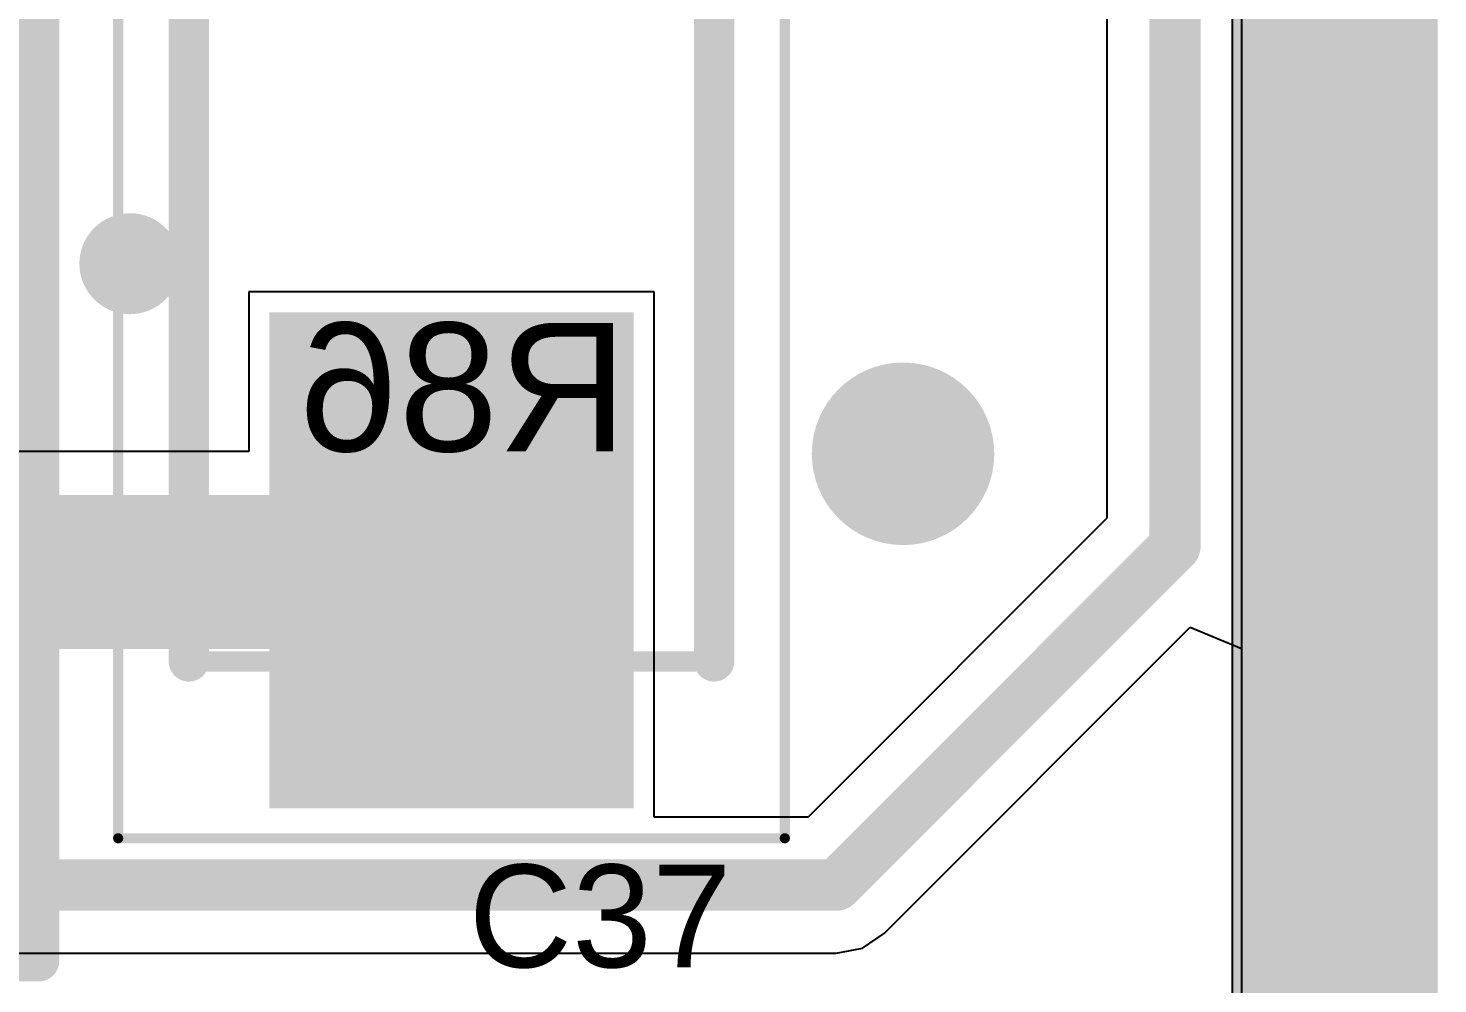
# Model space of a CAD drawing. Header units: inches. Extents: x 2.95 to 6.74, y 1.23 to 4.83.
# Drawn here: x 6.4625 to 6.7372, y 1.6638 to 1.8499 of the extents above; entities that cross this region are included whole.
import ezdxf

# ---------------------------------------------------------------- set-up
doc = ezdxf.new("R2010")
doc.units = ezdxf.units.IN
doc.header["$MEASUREMENT"] = 0
for name, color, linetype in [('Bottom Layer', 5, 'Continuous'), ('Bottom Overlay', 54, 'Continuous'), ('Bottom Solder', 6, 'Continuous'), ('GND', 76, 'Continuous'), ('Keep-Out Layer', 6, 'Continuous'), ('Mechanical 15', 56, 'Continuous'), ('Mechanical 5', 56, 'Continuous'), ('Mechanical 8', 56, 'Continuous'), ('PWR', 16, 'Continuous'), ('Top 3D Body', 56, 'Continuous'), ('Top Assembly', 56, 'Continuous'), ('Top Courtyard', 56, 'Continuous'), ('Top Layer', 1, 'Continuous'), ('Top Overlay', 2, 'Continuous'), ('Top Paste', 8, 'Continuous'), ('Top Solder', 216, 'Continuous'), ('Via Holes', 16, 'Continuous')]:
    doc.layers.add(name, color=color, linetype=linetype)
doc.styles.add('Arial', font='', dxfattribs={"height": 0.2})
doc.styles.get('Arial').set_extended_font_data('Arial')

# ---------------------------------------------------------------- blocks, each defined once
blk = doc.blocks.new('FP_BH2B_XH_2_LF_SN_MFG_95')
at = {"layer": 'Top 3D Body'}
for points in [[(0.14567, -0.13287, 0.00787, 0.00787, 0), (0.14567, 0.13287, 0.00787, 0.00787, 0)], [(-0.14567, -0.13287, 0.00787, 0.00787, 0), (0.14567, -0.13287, 0.00787, 0.00787, 0)]]:
    blk.add_lwpolyline(points, format="xyseb", dxfattribs=at)
blk.add_lwpolyline([(0.1437, -0.13287, 0.00394, 0.00394, 1), (0.14764, -0.13287, 0.00394, 0.00394, 1)], format="xyseb", close=True, dxfattribs=at)
blk.add_lwpolyline([(0.1437, -0.13287, 0.00394, 0.00394, 1), (0.14764, -0.13287, 0.00394, 0.00394, 1)], format="xyseb", close=True, dxfattribs=at)
at = {"layer": 'Top Assembly'}
for points in [[(0.14961, -0.13681, 0.00787, 0.00787, 0), (0.14961, 0.13681, 0.00787, 0.00787, 0)], [(-0.14961, -0.13681, 0.00787, 0.00787, 0), (0.14961, -0.13681, 0.00787, 0.00787, 0)]]:
    blk.add_lwpolyline(points, format="xyseb", dxfattribs=at)
blk.add_lwpolyline([(0.14764, -0.13681, 0.00394, 0.00394, 1), (0.15157, -0.13681, 0.00394, 0.00394, 1)], format="xyseb", close=True, dxfattribs=at)
blk.add_lwpolyline([(0.14764, -0.13681, 0.00394, 0.00394, 1), (0.15157, -0.13681, 0.00394, 0.00394, 1)], format="xyseb", close=True, dxfattribs=at)
at = {"layer": 'Top Courtyard'}
for points in [[(0.14961, -0.13681, 0.00787, 0.00787, 0), (0.14961, 0.13681, 0.00787, 0.00787, 0)], [(-0.14961, -0.13681, 0.00787, 0.00787, 0), (0.14961, -0.13681, 0.00787, 0.00787, 0)]]:
    blk.add_lwpolyline(points, format="xyseb", dxfattribs=at)
blk.add_lwpolyline([(0.14764, -0.13681, 0.00394, 0.00394, 1), (0.15157, -0.13681, 0.00394, 0.00394, 1)], format="xyseb", close=True, dxfattribs=at)
blk.add_lwpolyline([(0.14764, -0.13681, 0.00394, 0.00394, 1), (0.15157, -0.13681, 0.00394, 0.00394, 1)], format="xyseb", close=True, dxfattribs=at)
at = {"layer": 'Top Overlay'}
for points in [[(0.14567, -0.13287, 0.00787, 0.00787, 0), (0.14567, 0.03937, 0.00787, 0.00787, 0)], [(-0.14567, -0.13287, 0.00787, 0.00787, 0), (0.14567, -0.13287, 0.00787, 0.00787, 0)]]:
    blk.add_lwpolyline(points, format="xyseb", dxfattribs=at)
for points in [[(0.1437, 0.03937, 0.00394, 0.00394, 1), (0.14764, 0.03937, 0.00394, 0.00394, 1)], [(0.17224, -0.00098, 0.00984, 0.00984, 1), (0.1624, -0.00098, 0.00984, 0.00984, 1)], [(0.15994, -0.00098, 0.00492, 0.00492, 1), (0.16486, -0.00098, 0.00492, 0.00492, 1)], [(0.16978, -0.00098, 0.00492, 0.00492, 1), (0.1747, -0.00098, 0.00492, 0.00492, 1)], [(0.1437, -0.13287, 0.00394, 0.00394, 1), (0.14764, -0.13287, 0.00394, 0.00394, 1)], [(0.1437, -0.13287, 0.00394, 0.00394, 1), (0.14764, -0.13287, 0.00394, 0.00394, 1)]]:
    blk.add_lwpolyline(points, format="xyseb", close=True, dxfattribs=at)
blk = doc.blocks.new('DIOM5026X220N_109')
at = {"layer": 'Top Layer'}
for points in [[(-0.12303, 0.0315), (-0.03445, 0.0315), (-0.03445, -0.0315), (-0.12303, -0.0315)], [(0.03445, 0.0315), (0.12303, 0.0315), (0.12303, -0.0315), (0.03445, -0.0315)]]:
    blk.add_hatch(color=1, dxfattribs=at).paths.add_polyline_path(points)
at = {"layer": 'Top Paste'}
for points in [[(-0.12303, 0.0315), (-0.03445, 0.0315), (-0.03445, -0.0315), (-0.12303, -0.0315)], [(0.03445, 0.0315), (0.12303, 0.0315), (0.12303, -0.0315), (0.03445, -0.0315)]]:
    blk.add_hatch(color=8, dxfattribs=at).paths.add_polyline_path(points)
at = {"layer": 'Top Solder'}
for points in [[(-0.12703, 0.0355), (-0.03045, 0.0355), (-0.03045, -0.0355), (-0.12703, -0.0355)], [(0.03045, 0.0355), (0.12703, 0.0355), (0.12703, -0.0355), (0.03045, -0.0355)]]:
    blk.add_hatch(color=216, dxfattribs=at).paths.add_polyline_path(points)
at = {"layer": 'Mechanical 15'}
for points in [[(0.13287, 0.06496, 0.00197, 0.00197, 0), (-0.13287, 0.06496, 0.00197, 0.00197, 0)], [(-0.13287, -0.06496, 0.00197, 0.00197, 0), (-0.13287, 0.06496, 0.00197, 0.00197, 0)], [(0.13287, -0.06496, 0.00197, 0.00197, 0), (0.13287, 0.06496, 0.00197, 0.00197, 0)], [(0.13287, -0.06496, 0.00197, 0.00197, 0), (-0.13287, -0.06496, 0.00197, 0.00197, 0)]]:
    blk.add_lwpolyline(points, format="xyseb", dxfattribs=at)
for points in [[(-0.13337, 0.06496, 0.000984, 0.000984, 1), (-0.13238, 0.06496, 0.000984, 0.000984, 1)], [(-0.13337, 0.06496, 0.000984, 0.000984, 1), (-0.13238, 0.06496, 0.000984, 0.000984, 1)], [(0.13238, 0.06496, 0.000984, 0.000984, 1), (0.13337, 0.06496, 0.000984, 0.000984, 1)], [(0.13238, 0.06496, 0.000984, 0.000984, 1), (0.13337, 0.06496, 0.000984, 0.000984, 1)], [(-0.13337, -0.06496, 0.000984, 0.000984, 1), (-0.13238, -0.06496, 0.000984, 0.000984, 1)], [(-0.13337, -0.06496, 0.000984, 0.000984, 1), (-0.13238, -0.06496, 0.000984, 0.000984, 1)], [(0.13238, -0.06496, 0.000984, 0.000984, 1), (0.13337, -0.06496, 0.000984, 0.000984, 1)], [(0.13238, -0.06496, 0.000984, 0.000984, 1), (0.13337, -0.06496, 0.000984, 0.000984, 1)]]:
    blk.add_lwpolyline(points, format="xyseb", close=True, dxfattribs=at)
at = {"layer": 'Top 3D Body'}
for points in [[(0.09843, 0.05118, 0.00394, 0.00394, 0), (-0.09843, 0.05118, 0.00394, 0.00394, 0)], [(-0.09843, -0.05118, 0.00394, 0.00394, 0), (-0.09843, 0.05118, 0.00394, 0.00394, 0)], [(-0.09843, 0.01969, 0.00394, 0.00394, 0), (-0.06693, 0.05118, 0.00394, 0.00394, 0)], [(0.09843, -0.05118, 0.00394, 0.00394, 0), (0.09843, 0.05118, 0.00394, 0.00394, 0)], [(0.09843, -0.05118, 0.00394, 0.00394, 0), (-0.09843, -0.05118, 0.00394, 0.00394, 0)]]:
    blk.add_lwpolyline(points, format="xyseb", dxfattribs=at)
for points in [[(-0.09941, 0.05118, 0.00197, 0.00197, 1), (-0.09744, 0.05118, 0.00197, 0.00197, 1)], [(-0.09941, 0.05118, 0.00197, 0.00197, 1), (-0.09744, 0.05118, 0.00197, 0.00197, 1)], [(-0.06791, 0.05118, 0.00197, 0.00197, 1), (-0.06594, 0.05118, 0.00197, 0.00197, 1)], [(0.09744, 0.05118, 0.00197, 0.00197, 1), (0.09941, 0.05118, 0.00197, 0.00197, 1)], [(0.09744, 0.05118, 0.00197, 0.00197, 1), (0.09941, 0.05118, 0.00197, 0.00197, 1)], [(-0.09941, 0.01969, 0.00197, 0.00197, 1), (-0.09744, 0.01969, 0.00197, 0.00197, 1)], [(-0.09941, -0.05118, 0.00197, 0.00197, 1), (-0.09744, -0.05118, 0.00197, 0.00197, 1)], [(-0.09941, -0.05118, 0.00197, 0.00197, 1), (-0.09744, -0.05118, 0.00197, 0.00197, 1)], [(0.09744, -0.05118, 0.00197, 0.00197, 1), (0.09941, -0.05118, 0.00197, 0.00197, 1)], [(0.09744, -0.05118, 0.00197, 0.00197, 1), (0.09941, -0.05118, 0.00197, 0.00197, 1)]]:
    blk.add_lwpolyline(points, format="xyseb", close=True, dxfattribs=at)
at = {"layer": 'Top Overlay'}
for points in [[(0.09843, 0.05118, 0.00787, 0.00787, 0), (-0.11024, 0.05118, 0.00787, 0.00787, 0)], [(0.09843, -0.05118, 0.00787, 0.00787, 0), (-0.09843, -0.05118, 0.00787, 0.00787, 0)]]:
    blk.add_lwpolyline(points, format="xyseb", dxfattribs=at)
for points in [[(-0.1122, 0.05118, 0.00394, 0.00394, 1), (-0.10827, 0.05118, 0.00394, 0.00394, 1)], [(0.09646, 0.05118, 0.00394, 0.00394, 1), (0.10039, 0.05118, 0.00394, 0.00394, 1)], [(-0.10039, -0.05118, 0.00394, 0.00394, 1), (-0.09646, -0.05118, 0.00394, 0.00394, 1)], [(0.09646, -0.05118, 0.00394, 0.00394, 1), (0.10039, -0.05118, 0.00394, 0.00394, 1)]]:
    blk.add_lwpolyline(points, format="xyseb", close=True, dxfattribs=at)

msp = doc.modelspace()

# ---------------------------------------------------------------- hatches: boundary and pattern name
at = {"layer": 'Bottom Layer'}
h = msp.add_hatch(color=5, dxfattribs=at)
edge = h.paths.add_edge_path()
edge.add_arc((6.633, 1.767), 0.01378, 0, 360)
at = {"layer": 'Bottom Solder'}
h = msp.add_hatch(color=6, dxfattribs=at)
edge = h.paths.add_edge_path()
edge.add_arc((6.633, 1.767), 0.01778, 0, 360)
at = {"layer": 'PWR'}
h = msp.add_hatch(color=16, dxfattribs=at)
edge = h.paths.add_edge_path()
edge.add_arc((6.633, 1.767), 0.01591, 0, 360)
at = {"layer": 'Top Layer'}
h = msp.add_hatch(color=1, dxfattribs=at)
edge = h.paths.add_edge_path()
edge.add_arc((6.633, 1.767), 0.01378, 0, 360)
at = {"layer": 'Top Solder'}
h = msp.add_hatch(color=216, dxfattribs=at)
edge = h.paths.add_edge_path()
edge.add_arc((6.633, 1.767), 0.01778, 0, 360)
at = {"layer": 'Via Holes'}
h = msp.add_hatch(color=7, dxfattribs=at)
edge = h.paths.add_edge_path()
edge.add_arc((6.633, 1.767), 0.00591, 0, 360)

# ---------------------------------------------------------------- linework, layer by layer
at = {"layer": 'Bottom Layer'}
msp.add_line((6.69895, 2.62709), (6.69895, 1.30701), dxfattribs=at)
at = {"layer": 'GND'}
msp.add_line((6.69712, 2.3569), (6.69712, 1.30701), dxfattribs=at)
msp.add_lwpolyline([(6.71722, 1.30701, 0.04, 0.04, 0), (6.71722, 2.62709, 0.04, 0.04, 0)], format="xyseb", dxfattribs=at)
at = {"layer": 'Keep-Out Layer'}
for points in [[(6.71535, 1.31105, 0.01, 0.01, 0), (6.71535, 2.63113, 0.01, 0.01, 0)], [(6.71221, 1.30701, 0.01, 0.01, 0), (6.71221, 2.62709, 0.01, 0.01, 0)], [(6.71535, 1.31105, 0.0000012, 0.0000012, 0), (6.71535, 2.63113, 0.0000012, 0.0000012, 0)], [(6.71221, 1.30701, 0.0000012, 0.0000012, 0), (6.71221, 2.62709, 0.0000012, 0.0000012, 0)]]:
    msp.add_lwpolyline(points, format="xyseb", dxfattribs=at)
at = {"layer": 'Mechanical 5'}
msp.add_lwpolyline([(6.71722, 1.30701, 0.015, 0.015, 0), (6.71722, 2.62709, 0.015, 0.015, 0)], format="xyseb", dxfattribs=at)
at = {"layer": 'Mechanical 8'}
for points in [[(6.71535, 1.31105, 0.01, 0.01, 0), (6.71535, 2.63113, 0.01, 0.01, 0)], [(6.71221, 1.30701, 0.01, 0.01, 0), (6.71221, 2.62709, 0.01, 0.01, 0)]]:
    msp.add_lwpolyline(points, format="xyseb", dxfattribs=at)
at = {"layer": 'PWR'}
msp.add_line((6.69712, 1.9689), (6.69712, 1.30701), dxfattribs=at)
msp.add_lwpolyline([(6.71722, 1.30701, 0.04, 0.04, 0), (6.71722, 2.62709, 0.04, 0.04, 0)], format="xyseb", dxfattribs=at)
at = {"layer": 'Top Layer'}
for p, q in [((6.67275, 2.05239), (6.67275, 1.75449)), ((6.5845, 1.79855), (6.5055, 1.79855)), ((6.5055, 1.79855), (6.5055, 1.76745)), ((6.5845, 1.69625), (6.5845, 1.79855)), ((6.5055, 1.76745), (6.40935, 1.76745)), ((6.67275, 1.75449), (6.61451, 1.69625)), ((6.62937, 1.67363), (6.68895, 1.73321)), ((6.68895, 1.73321), (6.69895, 1.72906)), ((6.69895, 1.72906), (6.69895, 1.30701)), ((6.61451, 1.69625), (6.5845, 1.69625)), ((6.62507, 1.67075), (6.62937, 1.67363)), ((6.62, 1.66975), (6.62507, 1.67075)), ((6.42, 1.66975), (6.62, 1.66975))]:
    msp.add_line(p, q, dxfattribs=at)
for points in [[(6.686, 1.749, 0.01, 0.01, 0), (6.686, 2.244, 0.01, 0.01, 0)], [(6.32199, 1.74399, 0.03, 0.03, 0), (6.5285, 1.74399, 0.03, 0.03, 0)], [(6.5285, 1.74399, 0.03, 0.03, 0), (6.53903, 1.73346, 0.03, 0.03, 0)], [(6.62, 1.683, 0.01, 0.01, 0), (6.686, 1.749, 0.01, 0.01, 0)], [(6.545, 1.73346, 0.01, 0.01, 0), (6.545, 1.74626, 0.01, 0.01, 0)], [(6.53903, 1.73346, 0.03, 0.03, 0), (6.545, 1.73346, 0.03, 0.03, 0)], [(6.42, 1.683, 0.01, 0.01, 0), (6.62, 1.683, 0.01, 0.01, 0)]]:
    msp.add_lwpolyline(points, format="xyseb", dxfattribs=at)
for points in [[(6.521, 1.74399, 0.015, 0.015, 1), (6.536, 1.74399, 0.015, 0.015, 1)], [(6.521, 1.74399, 0.015, 0.015, 1), (6.536, 1.74399, 0.015, 0.015, 1)], [(6.6835, 1.749, 0.005, 0.005, 1), (6.6885, 1.749, 0.005, 0.005, 1)], [(6.6835, 1.749, 0.005, 0.005, 1), (6.6885, 1.749, 0.005, 0.005, 1)], [(6.5425, 1.74626, 0.005, 0.005, 1), (6.5475, 1.74626, 0.005, 0.005, 1)], [(6.53153, 1.73346, 0.015, 0.015, 1), (6.54653, 1.73346, 0.015, 0.015, 1)], [(6.53153, 1.73346, 0.015, 0.015, 1), (6.54653, 1.73346, 0.015, 0.015, 1)], [(6.5375, 1.73346, 0.015, 0.015, 1), (6.5525, 1.73346, 0.015, 0.015, 1)], [(6.5425, 1.73346, 0.005, 0.005, 1), (6.5475, 1.73346, 0.005, 0.005, 1)], [(6.6175, 1.683, 0.005, 0.005, 1), (6.6225, 1.683, 0.005, 0.005, 1)], [(6.6175, 1.683, 0.005, 0.005, 1), (6.6225, 1.683, 0.005, 0.005, 1)]]:
    msp.add_lwpolyline(points, format="xyseb", close=True, dxfattribs=at)

# ---------------------------------------------------------------- block references
at = {"rotation": 270}
msp.add_blockref('DIOM5026X220N_109', (6.545, 1.825), dxfattribs=at)
msp.add_blockref('FP_BH2B_XH_2_LF_SN_MFG_95', (6.315, 1.805))

# ---------------------------------------------------------------- texts
at = {"layer": 'Bottom Overlay', "style": 'Arial', "text_generation_flag": 2}
msp.add_text('R86', height=0.025, dxfattribs=at).set_placement((6.57932, 1.7675))
at = {"layer": 'Top Overlay', "style": 'Arial'}
msp.add_text('C37', height=0.02, dxfattribs=at).set_placement((6.54834, 1.667))

doc.saveas('drawing.dxf')
